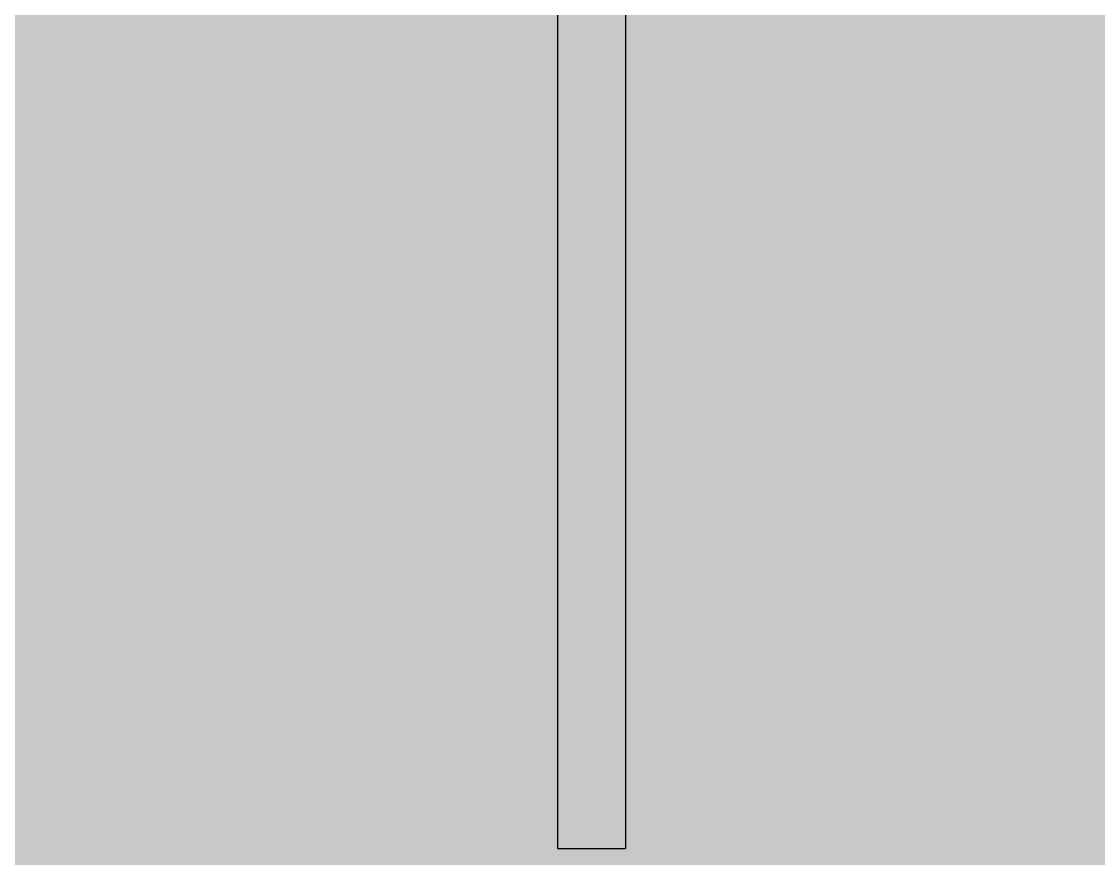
# Model space of a CAD drawing. Header units: metres. Extents: x -331 to 2982, y 362 to 2539.
# Drawn here: x 792.128 to 793.715, y 986.607 to 987.841 of the extents above; entities that cross this region are included whole.
import ezdxf

# ---------------------------------------------------------------- set-up
doc = ezdxf.new("R2010")
doc.units = ezdxf.units.M
doc.layers.add('_salas', color=251, linetype='Continuous', plot=False)
doc.layers.add('Div', color=251, linetype='Continuous')
doc.layers.add('Pis', color=251, linetype='Continuous')

msp = doc.modelspace()

# ---------------------------------------------------------------- hatches: boundary and pattern name
at = {"layer": '_salas', "transparency": 33554559}
h = msp.add_hatch(color=256, dxfattribs=at)
h.dxf.hatch_style = 1
h.paths.add_polyline_path([(820.1455, 995.2122), (820.1455, 996.6939), (815.2005, 996.6939), (815.2005, 1004.348), (796.5505, 1004.348), (796.5505, 1005.3023), (790.5648, 1005.3023), (790.4667, 1005.3023), (790.1155, 1005.6539), (790.0755, 1005.6539), (790.0755, 979.868), (790.3055, 979.868), (790.3055, 980.058), (790.4598, 980.2123), (820.1455, 980.2123), (820.1455, 981.7048), (820.3856, 981.8467), (820.6205, 981.9971), (820.6205, 980.9223), (821.2605, 980.9223), (821.2605, 982.4726, 0.087526), (823.0202, 984.545, 0.418022)])

# ---------------------------------------------------------------- linework, layer by layer
at = {"layer": 'Div', "lineweight": 0}
for p, q in [((793.018, 989.0323), (793.018, 986.6223)), ((792.918, 988.8923), (792.918, 986.6223)), ((792.918, 986.6223), (793.018, 986.6223))]:
    msp.add_line(p, q, dxfattribs=at)
at = {"layer": 'Pis'}
for p, q in [((793.018, 989.0323), (793.018, 986.6223)), ((792.918, 988.8923), (792.918, 986.6223)), ((792.918, 986.6223), (793.018, 986.6223))]:
    msp.add_line(p, q, dxfattribs=at)

doc.saveas('drawing.dxf')
